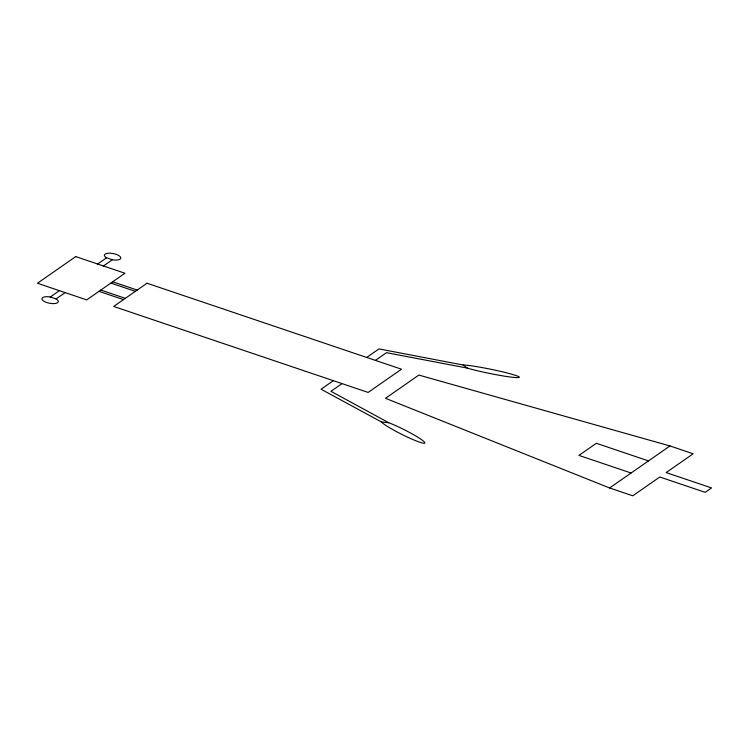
<?xml version="1.0" encoding="UTF-8"?>
<svg xmlns="http://www.w3.org/2000/svg" width="749" height="749" viewBox="0 0 749 749"><rect width="100%" height="100%" fill="white"/><g stroke="black" fill="none" stroke-linecap="round" stroke-linejoin="round"><path stroke-width="1.12" d="M50.239 297.044L59.405 290.659M97.464 264.163L106.63 257.778L112.341 259.763A12.237 2.359 17 0 0 115.468 260.081A22.002 4.232 17 0 0 118.042 259.894A36.345 6.994 17 0 0 120.786 257.984A22.002 4.232 17 0 0 120.243 256.748A12.237 2.359 17 0 0 118.258 255.259A3.998 0.768 17 0 0 113.286 253.583A12.237 2.359 17 0 0 109.719 253.19A22.002 4.232 17 0 0 107.135 253.377A36.345 6.994 17 0 0 104.392 255.287A22.002 4.232 17 0 0 104.935 256.523A12.237 2.359 17 0 0 106.592 257.815M56.053 298.954A12.237 2.359 17 0 1 57.739 300.274A22.002 4.232 17 0 1 58.282 301.51A36.345 6.994 17 0 1 55.538 303.42A22.002 4.232 17 0 1 52.964 303.598A12.237 2.359 17 0 1 49.387 303.205A3.998 0.768 17 0 1 44.425 301.529A12.237 2.359 17 0 1 42.431 300.04A22.002 4.232 17 0 1 41.888 298.804A36.345 6.994 17 0 1 44.631 296.894A22.002 4.232 17 0 1 47.215 296.707A12.237 2.359 17 0 1 50.277 297.016L56.053 298.954L65.163 292.606M103.222 266.11L112.341 259.763M333.352 380.679L321.078 389.227L381.41 421.94A27.985 5.383 17 0 0 382.973 423.382A61.558 11.853 17 0 0 387.617 426.546A113.52 21.852 17 0 0 404.703 435.815A61.558 11.853 17 0 0 412.399 439.335A27.985 5.383 17 0 0 420.526 442.481A3.679 0.712 17 0 0 424.908 442.987A27.985 5.383 17 0 0 422.745 440.543A61.558 11.853 17 0 0 418.101 437.379A113.52 21.852 17 0 0 401.015 428.11A61.558 11.853 17 0 0 393.319 424.589A27.985 5.383 17 0 0 388.768 422.745L330.964 391.324L342.04 383.61M366.71 357.451L378.985 348.903L463.163 365.016A27.985 5.383 17 0 1 466.496 365.222A61.558 11.853 17 0 1 474.239 366.242A113.52 21.852 17 0 1 498.076 370.802A61.558 11.853 17 0 1 507.56 373.086A27.985 5.383 17 0 1 516.445 375.698A3.679 0.712 17 0 1 518.945 377.515A27.985 5.383 17 0 1 513.477 377.374A61.558 11.853 17 0 1 505.734 376.354A113.52 21.852 17 0 1 481.897 371.794A61.558 11.853 17 0 1 472.413 369.51A27.985 5.383 17 0 1 467.273 368.077L386.475 352.676L375.399 360.391M609.602 487.974L669.971 445.945L693.153 453.782L666.142 472.582L711.55 487.927L705.202 492.346L659.794 477.001L632.783 495.81L609.602 487.974L385.51 398.299L418.869 375.071L669.971 445.945M381.41 421.94L388.768 422.745M648.484 460.907L596.335 443.286L578.93 455.392L631.089 473.022M112.696 281.793L137.207 290.069M110.861 283.075L135.363 291.352M100.825 290.06L125.326 298.336M98.99 291.342L123.491 299.619M463.163 365.016L467.273 368.077M75.715 256.598L37.45 283.244L86.706 299.89L124.98 273.245L75.715 256.598M147.029 283.234L113.67 306.453L368.124 392.429L401.483 369.201L147.029 283.234"/></g></svg>
